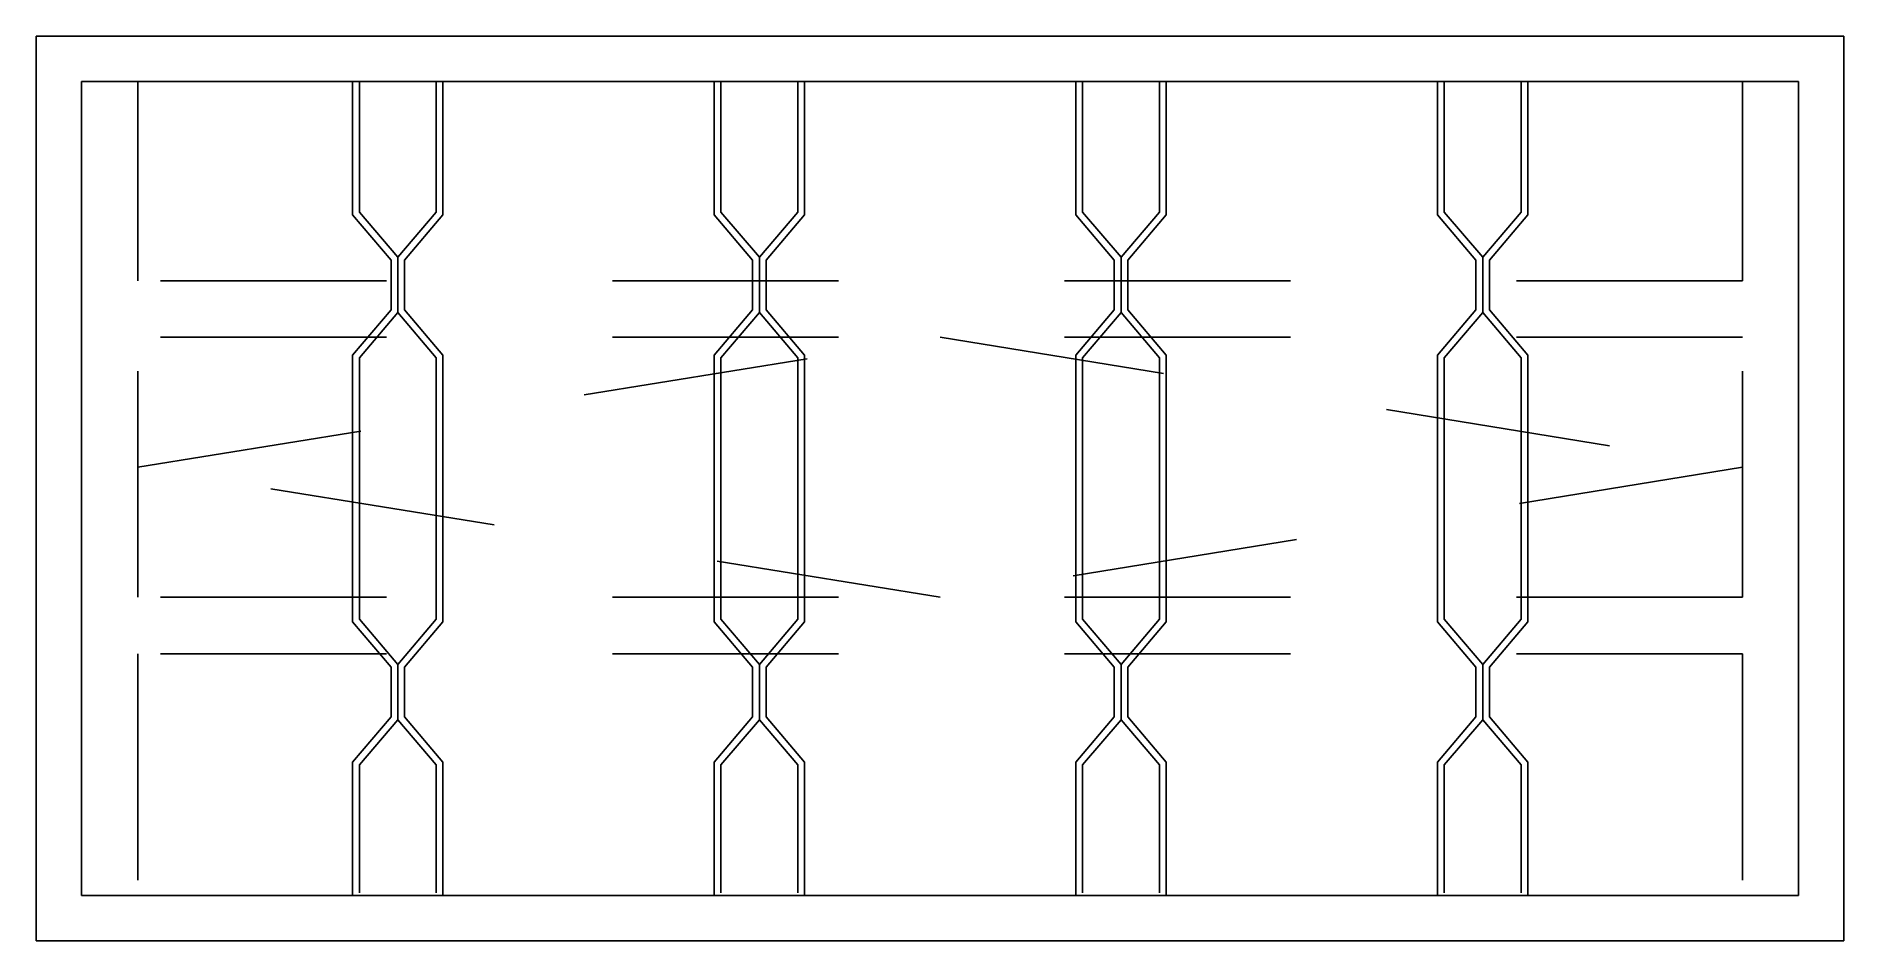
# Model space of a CAD drawing. Header units: millimetres. Extents: x 339.029 to 339.829, y 1315.037 to 1315.437.
import ezdxf

# ---------------------------------------------------------------- set-up
doc = ezdxf.new("R2010")
doc.units = ezdxf.units.MM
doc.header["$LTSCALE"] = 0.5
doc.linetypes.add('HIDDEN2', pattern=[0.1875, 0.125, -0.0625])
doc.layers.add('Gravia_Janelas', color=1, linetype='Continuous')
doc.layers.add('Gravia_Janelas_hidden2', color=1, linetype='HIDDEN2')

msp = doc.modelspace()

# ---------------------------------------------------------------- linework, layer by layer
at = {"layer": 'Gravia_Janelas', "color": 2}
for p, q in [((339.02918, 1315.43696), (339.82898, 1315.43696)), ((339.02918, 1315.03696), (339.02918, 1315.43696)), ((339.82898, 1315.43696), (339.82898, 1315.03696)), ((339.82898, 1315.03696), (339.02918, 1315.03696))]:
    msp.add_line(p, q, dxfattribs=at)
at = {"layer": 'Gravia_Janelas'}
for p, q in [((339.04918, 1315.41696), (339.80898, 1315.41696)), ((339.04918, 1315.05696), (339.04918, 1315.41696)), ((339.16918, 1315.41696), (339.20918, 1315.41696)), ((339.16918, 1315.41696), (339.16918, 1315.35796)), ((339.17218, 1315.41696), (339.17218, 1315.3592)), ((339.20618, 1315.41696), (339.20618, 1315.3592)), ((339.20918, 1315.41696), (339.20918, 1315.35796)), ((339.32918, 1315.41696), (339.36918, 1315.41696)), ((339.32918, 1315.41696), (339.32918, 1315.35796)), ((339.33218, 1315.41696), (339.33218, 1315.3592)), ((339.36618, 1315.41696), (339.36618, 1315.3592)), ((339.36918, 1315.41696), (339.36918, 1315.35796)), ((339.48918, 1315.41696), (339.52918, 1315.41696)), ((339.48918, 1315.41696), (339.48918, 1315.35796)), ((339.49218, 1315.41696), (339.49218, 1315.3592)), ((339.52618, 1315.41696), (339.52618, 1315.3592)), ((339.52918, 1315.41696), (339.52918, 1315.35796)), ((339.64918, 1315.41696), (339.68918, 1315.41696)), ((339.64918, 1315.41696), (339.64918, 1315.35796)), ((339.65218, 1315.41696), (339.65218, 1315.3592)), ((339.68618, 1315.41696), (339.68618, 1315.3592)), ((339.68918, 1315.41696), (339.68918, 1315.35796)), ((339.80898, 1315.41696), (339.80898, 1315.05696)), ((339.17218, 1315.3592), (339.18918, 1315.3392)), ((339.20618, 1315.3592), (339.18918, 1315.3392)), ((339.33218, 1315.3592), (339.34918, 1315.3392)), ((339.36618, 1315.3592), (339.34918, 1315.3392)), ((339.49218, 1315.3592), (339.50918, 1315.3392)), ((339.52618, 1315.3592), (339.50918, 1315.3392)), ((339.65218, 1315.3592), (339.66918, 1315.3392)), ((339.68618, 1315.3592), (339.66918, 1315.3392)), ((339.16918, 1315.35796), (339.18618, 1315.33796)), ((339.20918, 1315.35796), (339.19218, 1315.33796)), ((339.32918, 1315.35796), (339.34618, 1315.33796)), ((339.36918, 1315.35796), (339.35218, 1315.33796)), ((339.48918, 1315.35796), (339.50618, 1315.33796)), ((339.52918, 1315.35796), (339.51218, 1315.33796)), ((339.64918, 1315.35796), (339.66618, 1315.33796)), ((339.68918, 1315.35796), (339.67218, 1315.33796)), ((339.18618, 1315.33796), (339.18618, 1315.32696)), ((339.18918, 1315.3392), (339.18918, 1315.32696)), ((339.18918, 1315.3392), (339.18918, 1315.32696)), ((339.19218, 1315.33796), (339.19218, 1315.32696)), ((339.34618, 1315.33796), (339.34618, 1315.32696)), ((339.34918, 1315.3392), (339.34918, 1315.32696)), ((339.34918, 1315.3392), (339.34918, 1315.32696)), ((339.35218, 1315.33796), (339.35218, 1315.32696)), ((339.50618, 1315.33796), (339.50618, 1315.32696)), ((339.50918, 1315.3392), (339.50918, 1315.32696)), ((339.50918, 1315.3392), (339.50918, 1315.32696)), ((339.51218, 1315.33796), (339.51218, 1315.32696)), ((339.66618, 1315.33796), (339.66618, 1315.32696)), ((339.66918, 1315.3392), (339.66918, 1315.32696)), ((339.66918, 1315.3392), (339.66918, 1315.32696)), ((339.67218, 1315.33796), (339.67218, 1315.32696)), ((339.18618, 1315.32696), (339.18618, 1315.31596)), ((339.18918, 1315.32696), (339.18918, 1315.31472)), ((339.18918, 1315.32696), (339.18918, 1315.31472)), ((339.19218, 1315.32696), (339.19218, 1315.31596)), ((339.34618, 1315.32696), (339.34618, 1315.31596)), ((339.34918, 1315.32696), (339.34918, 1315.31472)), ((339.34918, 1315.32696), (339.34918, 1315.31472)), ((339.35218, 1315.32696), (339.35218, 1315.31596)), ((339.50618, 1315.32696), (339.50618, 1315.31596)), ((339.50918, 1315.32696), (339.50918, 1315.31472)), ((339.50918, 1315.32696), (339.50918, 1315.31472)), ((339.51218, 1315.32696), (339.51218, 1315.31596)), ((339.66618, 1315.32696), (339.66618, 1315.31596)), ((339.66918, 1315.32696), (339.66918, 1315.31472)), ((339.66918, 1315.32696), (339.66918, 1315.31472)), ((339.67218, 1315.32696), (339.67218, 1315.31596)), ((339.16918, 1315.29596), (339.18618, 1315.31596)), ((339.17218, 1315.29472), (339.18918, 1315.31472)), ((339.20618, 1315.29472), (339.18918, 1315.31472)), ((339.20918, 1315.29596), (339.19218, 1315.31596)), ((339.32918, 1315.29596), (339.34618, 1315.31596)), ((339.33218, 1315.29472), (339.34918, 1315.31472)), ((339.36618, 1315.29472), (339.34918, 1315.31472)), ((339.36918, 1315.29596), (339.35218, 1315.31596)), ((339.48918, 1315.29596), (339.50618, 1315.31596)), ((339.49218, 1315.29472), (339.50918, 1315.31472)), ((339.52618, 1315.29472), (339.50918, 1315.31472)), ((339.52918, 1315.29596), (339.51218, 1315.31596)), ((339.64918, 1315.29596), (339.66618, 1315.31596)), ((339.65218, 1315.29472), (339.66918, 1315.31472)), ((339.68618, 1315.29472), (339.66918, 1315.31472)), ((339.68918, 1315.29596), (339.67218, 1315.31596)), ((339.16918, 1315.29596), (339.16918, 1315.17796)), ((339.20918, 1315.29596), (339.20918, 1315.17796)), ((339.32918, 1315.29596), (339.32918, 1315.17796)), ((339.36918, 1315.29596), (339.36918, 1315.17796)), ((339.48918, 1315.29596), (339.48918, 1315.17796)), ((339.52918, 1315.29596), (339.52918, 1315.17796)), ((339.64918, 1315.29596), (339.64918, 1315.17796)), ((339.68918, 1315.29596), (339.68918, 1315.17796)), ((339.17218, 1315.29472), (339.17218, 1315.1792)), ((339.20618, 1315.29472), (339.20618, 1315.1792)), ((339.33218, 1315.29472), (339.33218, 1315.1792)), ((339.36618, 1315.29472), (339.36618, 1315.1792)), ((339.49218, 1315.29472), (339.49218, 1315.1792)), ((339.52618, 1315.29472), (339.52618, 1315.1792)), ((339.65218, 1315.29472), (339.65218, 1315.1792)), ((339.68618, 1315.29472), (339.68618, 1315.1792)), ((339.16918, 1315.27196), (339.16918, 1315.20196)), ((339.32918, 1315.27196), (339.32918, 1315.20196)), ((339.48918, 1315.27196), (339.48918, 1315.20196)), ((339.64918, 1315.27196), (339.64918, 1315.20196)), ((339.16918, 1315.17796), (339.18618, 1315.15796)), ((339.17218, 1315.1792), (339.18918, 1315.1592)), ((339.20618, 1315.1792), (339.18918, 1315.1592)), ((339.20918, 1315.17796), (339.19218, 1315.15796)), ((339.32918, 1315.17796), (339.34618, 1315.15796)), ((339.33218, 1315.1792), (339.34918, 1315.1592)), ((339.36618, 1315.1792), (339.34918, 1315.1592)), ((339.36918, 1315.17796), (339.35218, 1315.15796)), ((339.48918, 1315.17796), (339.50618, 1315.15796)), ((339.49218, 1315.1792), (339.50918, 1315.1592)), ((339.52618, 1315.1792), (339.50918, 1315.1592)), ((339.52918, 1315.17796), (339.51218, 1315.15796)), ((339.64918, 1315.17796), (339.66618, 1315.15796)), ((339.65218, 1315.1792), (339.66918, 1315.1592)), ((339.68618, 1315.1792), (339.66918, 1315.1592)), ((339.68918, 1315.17796), (339.67218, 1315.15796)), ((339.18918, 1315.1592), (339.18918, 1315.14696)), ((339.18918, 1315.1592), (339.18918, 1315.14696)), ((339.34918, 1315.1592), (339.34918, 1315.14696)), ((339.34918, 1315.1592), (339.34918, 1315.14696)), ((339.50918, 1315.1592), (339.50918, 1315.14696)), ((339.50918, 1315.1592), (339.50918, 1315.14696)), ((339.66918, 1315.1592), (339.66918, 1315.14696)), ((339.66918, 1315.1592), (339.66918, 1315.14696)), ((339.18618, 1315.15796), (339.18618, 1315.14696)), ((339.19218, 1315.15796), (339.19218, 1315.14696)), ((339.34618, 1315.15796), (339.34618, 1315.14696)), ((339.35218, 1315.15796), (339.35218, 1315.14696)), ((339.50618, 1315.15796), (339.50618, 1315.14696)), ((339.51218, 1315.15796), (339.51218, 1315.14696)), ((339.66618, 1315.15796), (339.66618, 1315.14696)), ((339.67218, 1315.15796), (339.67218, 1315.14696)), ((339.18618, 1315.14696), (339.18618, 1315.13596)), ((339.18918, 1315.14696), (339.18918, 1315.13472)), ((339.18918, 1315.14696), (339.18918, 1315.13472)), ((339.19218, 1315.14696), (339.19218, 1315.13596)), ((339.34618, 1315.14696), (339.34618, 1315.13596)), ((339.34918, 1315.14696), (339.34918, 1315.13472)), ((339.34918, 1315.14696), (339.34918, 1315.13472)), ((339.35218, 1315.14696), (339.35218, 1315.13596)), ((339.50618, 1315.14696), (339.50618, 1315.13596)), ((339.50918, 1315.14696), (339.50918, 1315.13472)), ((339.50918, 1315.14696), (339.50918, 1315.13472)), ((339.51218, 1315.14696), (339.51218, 1315.13596)), ((339.66618, 1315.14696), (339.66618, 1315.13596)), ((339.66918, 1315.14696), (339.66918, 1315.13472)), ((339.66918, 1315.14696), (339.66918, 1315.13472)), ((339.67218, 1315.14696), (339.67218, 1315.13596)), ((339.16918, 1315.11596), (339.18618, 1315.13596)), ((339.20918, 1315.11596), (339.19218, 1315.13596)), ((339.32918, 1315.11596), (339.34618, 1315.13596)), ((339.36918, 1315.11596), (339.35218, 1315.13596)), ((339.48918, 1315.11596), (339.50618, 1315.13596)), ((339.52918, 1315.11596), (339.51218, 1315.13596)), ((339.64918, 1315.11596), (339.66618, 1315.13596)), ((339.68918, 1315.11596), (339.67218, 1315.13596)), ((339.17218, 1315.11472), (339.18918, 1315.13472)), ((339.20618, 1315.11472), (339.18918, 1315.13472)), ((339.33218, 1315.11472), (339.34918, 1315.13472)), ((339.36618, 1315.11472), (339.34918, 1315.13472)), ((339.49218, 1315.11472), (339.50918, 1315.13472)), ((339.52618, 1315.11472), (339.50918, 1315.13472)), ((339.65218, 1315.11472), (339.66918, 1315.13472)), ((339.68618, 1315.11472), (339.66918, 1315.13472)), ((339.16918, 1315.11596), (339.16918, 1315.05696)), ((339.17218, 1315.11472), (339.17218, 1315.0582)), ((339.20618, 1315.11472), (339.20618, 1315.0582)), ((339.20918, 1315.11596), (339.20918, 1315.05696)), ((339.32918, 1315.11596), (339.32918, 1315.05696)), ((339.33218, 1315.11472), (339.33218, 1315.0582)), ((339.36618, 1315.11472), (339.36618, 1315.0582)), ((339.36918, 1315.11596), (339.36918, 1315.05696)), ((339.48918, 1315.11596), (339.48918, 1315.05696)), ((339.49218, 1315.11472), (339.49218, 1315.0582)), ((339.52618, 1315.11472), (339.52618, 1315.0582)), ((339.52918, 1315.11596), (339.52918, 1315.05696)), ((339.64918, 1315.11596), (339.64918, 1315.05696)), ((339.65218, 1315.11472), (339.65218, 1315.0582)), ((339.68618, 1315.11472), (339.68618, 1315.0582)), ((339.68918, 1315.11596), (339.68918, 1315.05696)), ((339.80898, 1315.05696), (339.04918, 1315.05696))]:
    msp.add_line(p, q, dxfattribs=at)
at = {"layer": 'Gravia_Janelas', "linetype": 'HIDDEN2', "ltscale": 0.5}
for p, q in [((339.07418, 1315.32885), (339.07418, 1315.41696)), ((339.78418, 1315.32885), (339.78418, 1315.41696)), ((339.78418, 1315.41696), (339.78418, 1315.32885)), ((339.78418, 1315.32885), (339.07418, 1315.32885)), ((339.78418, 1315.32885), (339.07418, 1315.32885)), ((339.78418, 1315.30385), (339.07418, 1315.30385)), ((339.78418, 1315.30385), (339.07418, 1315.30385)), ((339.07418, 1315.18885), (339.07418, 1315.30385)), ((339.07418, 1315.18885), (339.07418, 1315.30385)), ((339.78418, 1315.18885), (339.78418, 1315.30385)), ((339.78418, 1315.18885), (339.07418, 1315.18885)), ((339.78418, 1315.18885), (339.07418, 1315.18885)), ((339.78418, 1315.16385), (339.07418, 1315.16385)), ((339.07418, 1315.16385), (339.07418, 1315.05696)), ((339.78418, 1315.16385), (339.78418, 1315.05696))]:
    msp.add_line(p, q, dxfattribs=at)
at = {"layer": 'Gravia_Janelas_hidden2'}
for p, q in [((339.07418, 1315.24635), (339.42918, 1315.30385)), ((339.42918, 1315.30385), (339.78418, 1315.24635)), ((339.42918, 1315.18885), (339.07418, 1315.24635)), ((339.78418, 1315.24635), (339.42918, 1315.18885))]:
    msp.add_line(p, q, dxfattribs=at)

doc.saveas('drawing.dxf')
